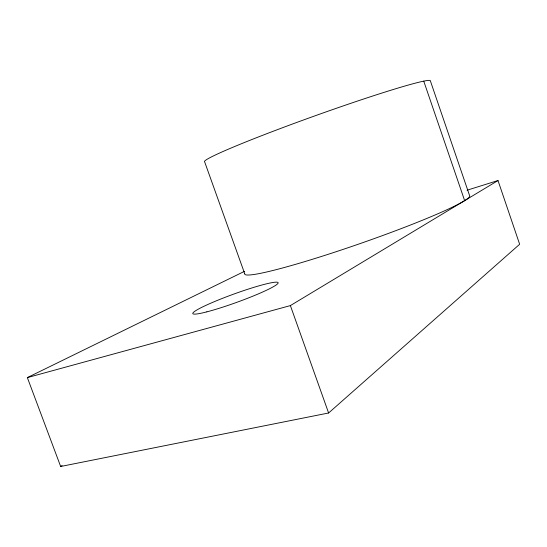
<?xml version="1.0" encoding="UTF-8"?>
<svg xmlns="http://www.w3.org/2000/svg" width="547" height="547" viewBox="0 0 547 547"><rect width="100%" height="100%" fill="white"/><g stroke="black" fill="none" stroke-linecap="round" stroke-linejoin="round"><path stroke-width="0.82" d="M244.495 271.326L27.35 377.601L60.662 466.482L328.61 412.985L519.65 244.263L498.002 180.537L467.063 190.212M60.662 466.482L62.105 465.565M27.35 377.601L290.382 305.588L498.002 180.537M290.382 305.588L328.61 412.985M423.754 81.168L464.642 200.626M244.707 273.698L204.653 161.871A120.08 5.914 -19.7 0 1 309.458 117.817A120.08 5.914 -19.7 0 1 430.25 80.518L469.811 196.257A119.198 9.128 -19.2 0 1 354.23 245.617A119.198 9.128 -19.2 0 1 244.707 273.698M206.841 311.858A45.36 4.39 -19.9 0 0 277.267 284.119A45.36 4.39 -19.9 0 0 222.663 298.279A45.36 4.39 -19.9 0 0 206.841 311.858"/></g></svg>
